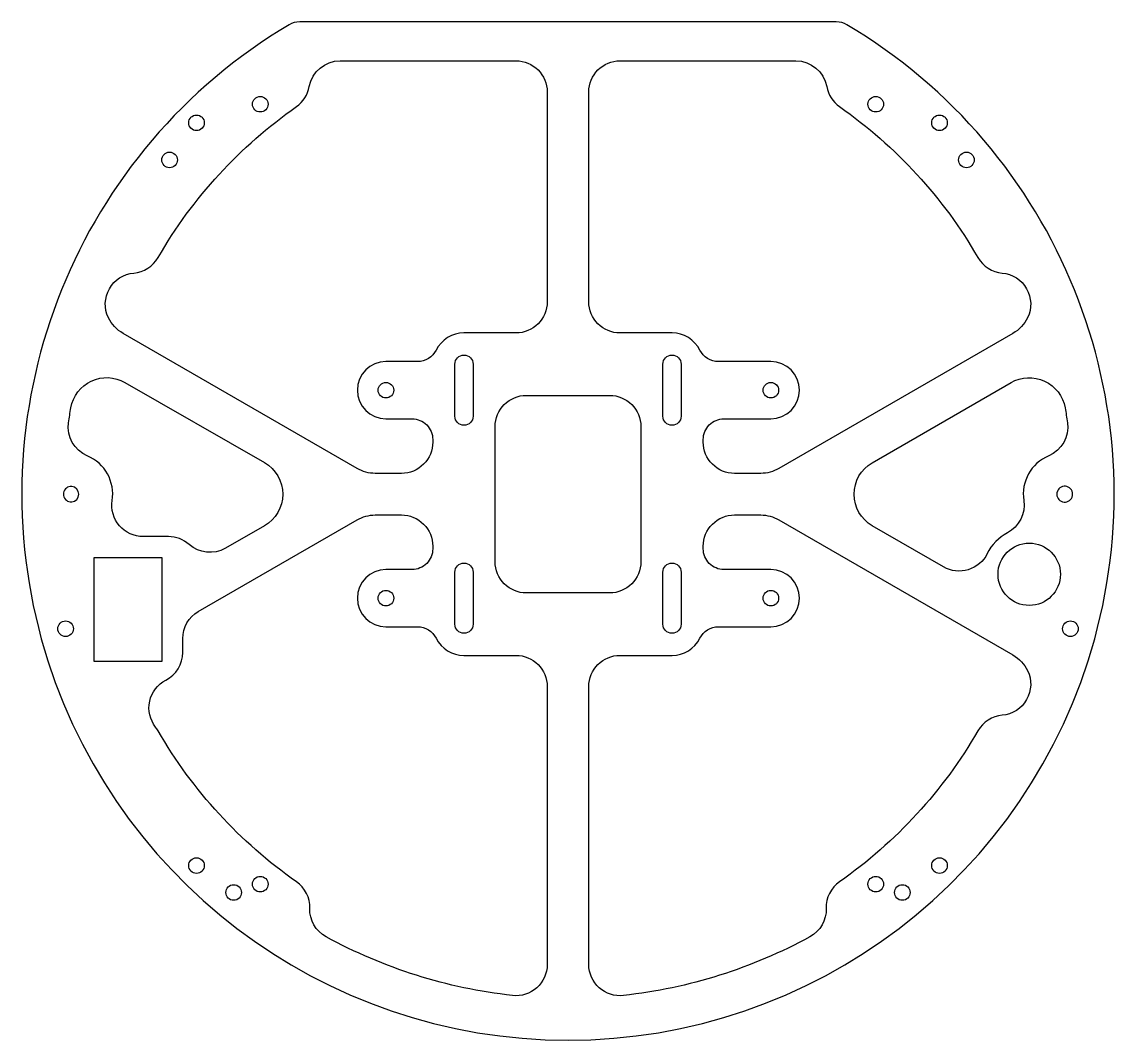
# Model space of a CAD drawing. Header units: millimetres. Extents: x -105 to 105, y -105 to 91.
import ezdxf

# ---------------------------------------------------------------- set-up
doc = ezdxf.new("R2010")
doc.units = ezdxf.units.MM

msp = doc.modelspace()

# ---------------------------------------------------------------- linework, layer by layer
for points in [[(51.57, 90.84), (-51.57, 90.84, 0.13479), (-53.62, 90.28, 3.642066), (53.62, 90.28, 0.13479)], [(-28.93, 25.5), (-35, 25.5, 1), (-35, 14.5), (-30, 14.5, -0.414214), (-26, 10.5), (-26, 10, -0.414214), (-32, 4), (-37.05, 4, -0.131652), (-40.55, 4.94), (-85.55, 30.92, -0.150758), (-88.36, 33.94, -0.524338), (-83.48, 42.52, 0.244569), (-78.81, 45.5, -0.109518), (-52.2, 74.54, 0.198287), (-49.73, 78.4, -0.363289), (-43.82, 83.35), (-10, 83.35, -0.414214), (-4, 77.35), (-4, 37, -0.414214), (-10, 31), (-20, 31, 0.283237), (-25.36, 27.7, -0.283237)], [(30, 14.5), (39, 14.5, 1), (39, 25.5), (28.93, 25.5, -0.283237), (25.36, 27.7, 0.283237), (20, 31), (10, 31, -0.414214), (4, 37), (4, 77.35, -0.414214), (10, 83.35), (43.82, 83.35, -0.363289), (49.73, 78.4, 0.198287), (52.2, 74.54, -0.109518), (78.81, 45.5, 0.244563), (83.48, 42.52, -0.524416), (88.36, 33.94, -0.15069), (85.55, 30.92), (40.55, 4.94, -0.131652), (37.05, 4), (32, 4, -0.414214), (26, 10), (26, 10.5, -0.414214)], [(-21.75, 25, -1), (-18.25, 25), (-18.25, 15, -1), (-21.75, 15)], [(18.25, 25, -1), (21.75, 25), (21.75, 15, -1), (18.25, 15)], [(-72.85, -9.67, 0.183576), (-76.83, -8.16), (-81.69, -8.16, -0.460316), (-87.62, -1.23, 0.344268), (-92.41, 7.37, -0.340753), (-96.02, 13.75, -0.007487), (-95.57, 16.62, -0.520719), (-85.18, 21.49), (-58.36, 6.07, -0.578612), (-58.36, -6.07), (-65.87, -10.39, -0.322513)], [(92.41, 7.37, 0.34359), (87.62, -1.21, -0.319991), (84.48, -7.43, 0.158687), (80.6, -11.43, -0.433892), (72.21, -13.98), (58.5, -6.06, -0.57735), (58.5, 6.06), (85.17, 21.46, -0.521387), (95.57, 16.6, -0.007434), (96.02, 13.75, -0.340748)], [(-14, -13), (-14, 13, -0.414214), (-8, 19), (8, 19, -0.414214), (14, 13), (14, -13, -0.414214), (8, -19), (-8, -19, -0.414214)], [(-97, 0.27, 0.001413), (-97, -0.27, 10.853447)], [(97, -0.28, 0.00142), (97, 0.28, 10.794886)], [(-77.32, -35.77, 0.280328), (-74.07, -30.44), (-74.07, -27.76, -0.267951), (-71.07, -22.56), (-53.54, -12.44), (-40.55, -4.94, -0.131652), (-37.05, -4), (-32, -4, -0.414214), (-26, -10), (-26, -10.5, -0.414214), (-30, -14.5), (-35, -14.5, 1), (-35, -25.5), (-28.93, -25.5, -0.283237), (-25.36, -27.7, 0.283237), (-20, -31), (-10, -31, -0.414214), (-4, -37), (-4, -90.45, -0.446845), (-10.66, -96.41, -0.097831), (-46.52, -85.12, -0.283071), (-49.64, -79.65, 0.253411), (-52.2, -74.54, -0.109518), (-78.81, -45.5, 0.035298), (-79.28, -44.8, -0.470164)], [(28.93, -25.5), (39, -25.5, 1), (39, -14.5), (30, -14.5, -0.414214), (26, -10.5), (26, -10, -0.414214), (32, -4), (37.05, -4, -0.131652), (40.55, -4.94), (85.55, -30.92, -0.15069), (88.36, -33.94, -0.524416), (83.48, -42.52, 0.244563), (78.81, -45.5, -0.109518), (52.2, -74.54, 0.253411), (49.64, -79.65, -0.283071), (46.52, -85.12, -0.097831), (10.66, -96.41, -0.446845), (4, -90.45), (4, -37, -0.414214), (10, -31), (20, -31, 0.283237), (25.36, -27.7, -0.283237)], [(-18.25, -25, -1), (-21.75, -25), (-21.75, -15, -1), (-18.25, -15)], [(21.75, -25, -1), (18.25, -25), (18.25, -15, -1), (21.75, -15)]]:
    msp.add_lwpolyline(points, format="xyb", close=True)
msp.add_lwpolyline([(-78.07, -12.16), (-78.07, -32.16), (-91.07, -32.16), (-91.07, -12.16)], close=True)
for centre, radius in [((-59.16, 75), 1.5), ((59.16, 75), 1.5), ((-71.42, 71.42), 1.5), ((71.42, 71.42), 1.5), ((-76.6, 64.28), 1.5), ((76.6, 64.28), 1.5), ((-35, 20), 1.5), ((39, 20), 1.5), ((88.67, -15.4), 6), ((-35, -20), 1.5), ((39, -20), 1.5), ((-96.59, -25.88), 1.5), ((96.59, -25.88), 1.5), ((-71.42, -71.42), 1.5), ((71.42, -71.42), 1.5), ((-64.28, -76.6), 1.5), ((-59.16, -75), 1.5), ((59.16, -75), 1.5), ((64.28, -76.6), 1.5)]:
    msp.add_circle(centre, radius)

doc.saveas('drawing.dxf')
